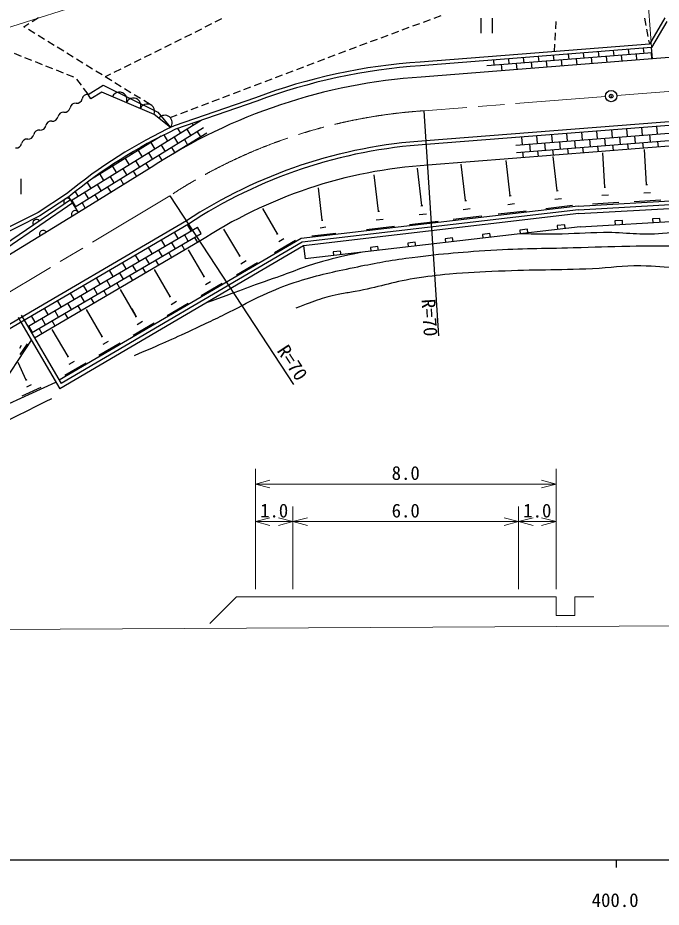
# Model space of a CAD drawing. Units: millimetres, scale not verified, with parts at other scales. Extents: x 40000 to 680000, y 20000 to 380000.
# Drawn here: x 388405 to 473972, y 198715 to 317012 of the extents above; entities that cross this region are included whole.
import ezdxf
from ezdxf.enums import TextEntityAlignment as Align

# ---------------------------------------------------------------- set-up
doc = ezdxf.new("R2010")
doc.units = ezdxf.units.MM
doc.header["$LTSCALE"] = 1000
doc.header["$PDMODE"] = 32
doc.header["$PDSIZE"] = 500
doc.linetypes.add('CHAIN', pattern=[18.5, 12, -1.5, 3.5, -1.5])
for name, color, linetype, lineweight in [('M-BGD', 7, 'Continuous', 25), ('M-BMK', 2, 'CHAIN', 13), ('M-BMK-SRVR', 3, 'Continuous', 25), ('M-STR-HTXT', 7, 'Continuous', 13), ('M-TTL-BAND', 7, 'Continuous', 25)]:
    doc.layers.add(name, color=color, linetype=linetype, lineweight=lineweight)
doc.styles.add('ＭＳ ゴシック', font='')
doc.styles.get('ＭＳ ゴシック').set_extended_font_data('MS Gothic')

msp = doc.modelspace()

# ---------------------------------------------------------------- linework, layer by layer
at = {"layer": 'M-BGD'}
for p, q in [((390306, 316510), (391151, 317045)), ((443757, 316961), (444695, 317307)), ((389222, 315823), (389884, 316242)), ((414175, 316189), (413281, 315743)), ((415518, 316858), (414623, 316412)), ((440943, 315921), (441881, 316267)), ((442350, 316441), (443288, 316787)), ((449984, 316966), (449984, 314966)), ((451484, 316966), (451484, 314966)), ((459950, 315523), (460009, 316521)), ((471744, 316982), (471931, 315999)), ((474444, 317005), (472402, 313519)), ((474733, 316509), (472701, 313041)), ((389407, 315709), (389222, 315823)), ((390684, 314921), (389832, 315446)), ((411491, 314851), (410596, 314405)), ((412833, 315520), (411938, 315074)), ((436722, 314361), (437660, 314707)), ((438129, 314881), (439067, 315227)), ((439536, 315401), (440474, 315747)), ((459862, 314025), (459921, 315023)), ((472024, 315508), (472211, 314525)), ((391960, 314134), (391109, 314659)), ((393237, 313346), (392386, 313871)), ((408806, 313512), (407911, 313066)), ((410148, 314181), (409253, 313735)), ((433908, 313321), (434846, 313667)), ((435315, 313841), (436253, 314187)), ((472402, 313519), (441927, 311127)), ((459774, 312528), (459833, 313526)), ((472304, 314034), (472402, 313519)), ((394513, 312558), (393662, 313083)), ((407463, 312843), (406568, 312397)), ((431102, 312261), (432037, 312616)), ((432504, 312793), (433351, 313115)), ((433351, 313115), (433439, 313147)), ((472701, 313041), (441963, 310629)), ((472755, 312357), (450778, 310633)), ((463612, 312327), (463665, 311644)), ((465605, 312484), (465659, 311800)), ((467599, 312640), (467653, 311957)), ((469593, 312797), (469647, 312113)), ((471587, 312953), (471641, 312270)), ((472638, 312348), (472701, 311536)), ((472818, 311545), (472701, 313041)), ((387919, 312285), (388849, 311916)), ((389313, 311731), (390242, 311362)), ((390707, 311177), (391636, 310808)), ((395790, 311771), (394939, 312296)), ((397067, 310983), (396215, 311508)), ((404778, 311505), (403883, 311059)), ((406121, 312174), (405226, 311728)), ((428297, 311195), (429232, 311550)), ((429700, 311728), (430634, 312083)), ((479025, 312032), (442071, 309133)), ((451648, 311389), (451702, 310705)), ((453642, 311545), (453696, 310862)), ((455636, 311702), (455690, 311018)), ((457630, 311858), (457684, 311174)), ((458681, 311253), (458744, 310441)), ((459624, 312014), (459677, 311331)), ((460674, 311409), (460738, 310597)), ((461618, 312171), (461671, 311487)), ((462668, 311566), (462732, 310754)), ((464662, 311722), (464726, 310910)), ((466656, 311879), (466720, 311067)), ((468650, 312035), (468714, 311223)), ((470644, 312191), (470707, 311379)), ((392101, 310623), (393030, 310254)), ((393495, 310069), (394424, 309700)), ((398343, 310196), (397492, 310721)), ((402093, 310166), (401198, 309720)), ((403436, 310836), (402541, 310389)), ((424091, 309597), (425025, 309953)), ((425493, 310130), (426428, 310485)), ((426895, 310663), (427830, 311018)), ((452699, 310783), (452763, 309971)), ((454693, 310940), (454756, 310128)), ((456687, 311096), (456750, 310284)), ((394889, 309515), (395818, 309146)), ((396200, 308851), (396812, 308060)), ((399620, 309408), (398769, 309933)), ((400751, 309497), (400045, 309146)), ((400896, 308621), (400045, 309146)), ((421286, 308532), (422221, 308887)), ((422688, 309065), (423623, 309420)), ((397118, 307664), (397729, 306873)), ((397766, 306826), (399758, 308057)), ((399758, 308057), (407029, 304480)), ((402173, 307833), (401322, 308358)), ((418482, 307467), (419416, 307822)), ((419884, 308000), (420819, 308355)), ((398103, 306224), (397766, 306826)), ((399580, 307140), (398103, 306224)), ((406526, 304155), (399580, 307140)), ((403450, 307045), (402599, 307570)), ((404726, 306258), (403875, 306783)), ((415677, 306402), (416612, 306757)), ((417079, 306934), (418014, 307289)), ((406003, 305470), (405152, 305995)), ((420022, 306382), (409204, 302650)), ((420185, 305909), (409392, 302186)), ((412873, 305337), (413807, 305692)), ((414275, 305869), (415210, 306224)), ((408734, 302428), (406526, 304155)), ((407029, 304480), (408734, 302428)), ((408666, 303739), (409601, 304094)), ((410068, 304271), (411003, 304626)), ((411470, 304804), (412405, 305159)), ((442395, 304644), (444367, 274709)), ((412783, 303355), (395502, 292680)), ((411589, 302944), (411734, 302708)), ((479507, 303544), (442683, 300654)), ((479524, 303044), (442719, 300156)), ((413104, 302379), (396028, 291829)), ((413536, 301679), (409064, 298916)), ((409651, 302275), (410033, 301657)), ((410883, 302182), (411409, 301331)), ((412260, 301857), (412692, 301157)), ((454628, 300090), (479602, 302050)), ((463489, 300786), (463411, 301779)), ((465483, 300942), (465405, 301936)), ((467477, 301098), (467399, 302092)), ((469471, 301255), (469393, 302249)), ((471465, 301411), (471387, 302405)), ((473459, 301568), (473381, 302562)), ((407469, 301248), (398084, 295450)), ((406930, 300971), (406955, 300931)), ((407824, 301427), (408331, 300606)), ((409182, 301131), (409708, 300280)), ((410558, 300806), (410991, 300106)), ((454706, 299093), (479681, 301053)), ((455514, 300160), (455436, 301154)), ((457508, 300316), (457430, 301310)), ((459501, 300473), (459424, 301466)), ((460577, 299554), (460498, 300551)), ((461495, 300629), (461417, 301623)), ((462571, 299710), (462492, 300707)), ((464564, 299867), (464486, 300864)), ((466558, 300023), (466480, 301020)), ((468552, 300180), (468474, 301177)), ((470546, 300336), (470468, 301333)), ((472540, 300493), (472462, 301490)), ((473596, 299820), (473537, 300571)), ((404403, 299354), (404928, 298503)), ((405166, 300021), (405253, 299880)), ((406104, 300405), (406630, 299554)), ((407480, 300080), (408006, 299229)), ((408857, 299755), (409289, 299055)), ((479617, 300292), (442916, 297413)), ((456589, 299241), (456511, 300238)), ((457645, 298568), (457586, 299319)), ((458583, 299397), (458505, 300394)), ((459639, 298725), (459580, 299476)), ((461633, 298881), (461574, 299632)), ((463626, 299038), (463567, 299789)), ((465620, 299194), (465561, 299945)), ((467614, 299351), (467555, 300101)), ((469608, 299507), (469549, 300258)), ((471602, 299664), (471543, 300414)), ((472034, 294833), (471769, 299476)), ((402701, 298303), (403227, 297452)), ((403434, 299019), (403552, 298828)), ((405779, 299029), (406305, 298178)), ((407155, 298704), (407588, 298004)), ((455652, 298394), (455592, 299163)), ((460145, 294013), (459612, 298557)), ((466475, 294481), (466215, 299040)), ((406164, 297109), (396460, 291129)), ((401000, 297252), (401525, 296401)), ((401734, 297966), (401850, 297777)), ((402376, 296927), (402902, 296076)), ((404077, 297978), (404603, 297127)), ((405454, 297652), (405886, 296953)), ((442145, 292031), (441562, 297007)), ((447958, 292716), (447389, 297563)), ((453889, 293345), (453338, 298039)), ((399298, 296201), (399824, 295350)), ((400066, 296861), (400149, 296726)), ((400674, 295875), (401200, 295025)), ((403752, 296601), (404185, 295901)), ((436389, 291299), (435821, 296142)), ((388806, 295575), (388806, 293575)), ((397623, 295106), (398122, 294299)), ((398429, 295704), (398447, 295675)), ((398973, 294824), (399499, 293973)), ((402051, 295550), (402483, 294850)), ((471922, 294827), (472145, 294839)), ((394896, 293588), (391100, 291111)), ((396035, 293872), (396421, 293248)), ((397271, 293773), (397797, 292922)), ((398648, 293448), (399080, 292748)), ((400349, 294499), (400782, 293799)), ((428883, 290091), (428377, 294402)), ((460033, 294000), (460257, 294026)), ((462941, 291962), (505057, 294365)), ((466096, 293401), (466975, 293451)), ((466365, 294474), (466585, 294487)), ((471648, 293735), (472542, 293786)), ((395428, 292805), (386648, 286794)), ((395710, 292392), (386927, 286379)), ((395194, 293185), (391349, 290676)), ((396460, 291129), (395194, 293185)), ((395570, 292722), (396096, 291871)), ((396946, 292397), (397379, 291697)), ((408631, 293345), (425073, 268253)), ((447839, 292702), (448077, 292730)), ((453558, 292185), (454479, 292293)), ((453774, 293331), (454004, 293358)), ((459823, 292887), (460718, 292992)), ((462984, 291464), (485935, 292773)), ((463028, 290966), (485908, 292271)), ((464838, 292271), (468353, 292471)), ((470369, 292586), (473943, 292790)), ((396460, 291129), (382083, 282270)), ((391100, 291111), (383597, 287365)), ((422958, 288282), (420975, 291667)), ((462941, 291962), (426083, 287639)), ((462984, 291464), (426245, 287154)), ((436273, 291286), (436505, 291313)), ((442027, 292018), (442264, 292045)), ((447617, 291521), (448566, 291633)), ((452305, 290916), (455992, 291349)), ((458607, 291655), (462186, 292075)), ((391349, 290676), (383820, 286917)), ((410823, 290000), (385663, 275263)), ((463028, 290966), (426408, 286670)), ((428784, 290080), (428982, 290103)), ((436057, 290135), (436982, 290244)), ((440516, 289533), (444309, 289978)), ((441805, 290838), (442753, 290949)), ((446326, 290215), (450124, 290660)), ((463180, 289222), (485816, 290513)), ((468815, 290044), (467817, 289987)), ((467817, 289987), (467845, 289488)), ((468844, 289545), (468815, 290044)), ((473807, 290329), (472809, 290272)), ((472809, 290272), (472837, 289772)), ((473836, 289829), (473807, 290329)), ((411087, 289575), (385912, 274829)), ((389724, 275953), (412305, 289179)), ((411443, 288674), (410959, 289500)), ((412811, 288316), (412305, 289179)), ((417915, 285344), (415822, 288918)), ((463180, 289222), (426612, 284932)), ((428599, 289097), (429389, 289189)), ((434800, 288863), (438499, 289297)), ((456169, 288903), (455176, 288786)), ((455176, 288786), (455234, 288289)), ((456227, 288406), (456169, 288903)), ((461135, 289485), (460142, 289369)), ((460142, 289369), (460200, 288872)), ((461193, 288989), (461135, 289485)), ((390230, 275090), (412811, 288316)), ((426083, 287639), (393916, 268797)), ((407991, 286652), (407507, 287478)), ((409717, 287663), (409233, 288489)), ((411085, 287305), (410580, 288168)), ((412349, 287127), (411948, 287811)), ((422871, 288231), (423045, 288333)), ((423099, 287243), (423795, 287651)), ((427525, 288009), (430686, 288380)), ((446237, 287737), (445244, 287621)), ((445244, 287621), (445302, 287124)), ((446295, 287241), (446237, 287737)), ((451203, 288320), (450210, 288204)), ((450210, 288204), (450268, 287707)), ((451261, 287823), (451203, 288320)), ((412537, 287237), (390630, 274406)), ((426408, 286670), (393990, 267682)), ((426245, 287154), (394168, 268366)), ((406265, 285641), (405781, 286467)), ((409359, 286295), (408854, 287157)), ((410623, 286116), (410222, 286800)), ((422545, 285798), (425327, 287427)), ((426408, 286670), (426612, 284932)), ((436305, 286572), (435312, 286456)), ((435312, 286456), (435370, 285959)), ((436363, 286076), (436305, 286572)), ((441271, 287155), (440278, 287038)), ((440278, 287038), (440336, 286542)), ((441329, 286658), (441271, 287155)), ((404540, 284630), (404056, 285457)), ((405908, 284273), (405402, 285136)), ((407634, 285284), (407128, 286147)), ((408897, 285105), (408496, 285789)), ((413210, 282590), (411113, 286171)), ((417827, 285293), (418003, 285395)), ((431339, 285990), (430346, 285873)), ((430346, 285873), (430404, 285377)), ((431397, 285493), (431339, 285990)), ((402814, 283620), (402330, 284446)), ((404182, 283262), (403677, 284125)), ((407171, 284094), (406771, 284778)), ((417499, 282842), (420301, 284484)), ((418057, 284298), (418758, 284709)), ((401088, 282609), (400604, 283435)), ((402456, 282251), (401951, 283114)), ((403720, 282073), (403319, 282757)), ((405446, 283084), (405045, 283767)), ((408680, 279937), (406583, 283518)), ((399362, 281598), (398878, 282424)), ((400731, 281240), (400225, 282103)), ((401994, 281062), (401593, 281746)), ((412794, 280086), (415598, 281729)), ((413123, 282539), (413298, 282642)), ((413352, 281544), (414053, 281954)), ((395911, 279576), (395427, 280402)), ((397636, 280587), (397153, 281413)), ((399005, 280230), (398499, 281092)), ((400268, 280051), (399868, 280735)), ((404150, 277283), (402052, 280864)), ((394185, 278565), (393701, 279392)), ((397279, 279219), (396774, 280082)), ((398542, 279040), (398142, 279724)), ((408592, 279886), (408768, 279988)), ((408822, 278890), (409523, 279301)), ((392459, 277555), (391975, 278381)), ((393828, 277197), (393322, 278060)), ((395553, 278208), (395048, 279071)), ((396817, 278029), (396416, 278713)), ((399620, 274630), (397522, 278211)), ((404120, 277431), (403615, 278294)), ((408263, 277433), (411068, 279076)), ((388433, 277192), (388805, 276533)), ((388869, 277438), (389241, 276779)), ((390733, 276544), (390250, 277370)), ((392102, 276186), (391596, 277049)), ((395091, 277019), (394690, 277703)), ((404062, 277232), (404238, 277335)), ((388809, 276526), (393990, 267682)), ((389241, 276779), (394168, 268366)), ((390376, 275175), (389871, 276038)), ((391639, 274997), (391239, 275681)), ((393365, 276008), (392965, 276692)), ((403733, 274780), (406538, 276422)), ((404292, 276237), (404993, 276647)), ((395090, 271977), (392992, 275558)), ((399532, 274579), (399707, 274681)), ((390199, 274153), (383537, 264028)), ((388851, 273404), (388615, 273046)), ((389634, 273658), (388692, 272226)), ((399203, 272126), (402008, 273769)), ((399762, 273583), (400463, 273994)), ((389531, 268802), (388449, 271185)), ((394673, 269473), (397477, 271115)), ((395002, 271925), (395177, 272028)), ((395232, 270930), (395933, 271341)), ((383537, 264028), (393484, 268545)), ((389610, 268838), (389452, 268766)), ((391487, 267858), (388954, 266707)), ((390192, 268186), (389559, 267899))]:
    msp.add_line(p, q, dxfattribs=at)
for centre, radius, start, end in [((446996, 234796), 76500, 93.7996, 110.65702), ((446996, 234796), 76000, 93.79734, 110.65702), ((446996, 234796), 74500, 93.79044, 123.23513), ((397675, 306107), 725, 82.83358, 170.03922), ((401933, 306130), 1000, 336.74258, 156.74258), ((396066, 304919), 725, 82.83358, 170.03922), ((396247, 306357), 725, 262.83358, 350.03922), ((403770, 305340), 1000, 336.74258, 156.74258), ((405608, 304550), 1000, 336.74258, 156.74258), ((394457, 303731), 725, 82.83358, 170.03922), ((394638, 305170), 725, 262.83358, 350.03922), ((407946, 303044), 1000, 321.95758, 141.95758), ((392848, 302543), 725, 82.83358, 170.03922), ((393029, 303982), 725, 262.83358, 350.03922), ((391239, 301355), 725, 82.83358, 170.03922), ((391420, 302794), 725, 262.83358, 350.03922), ((437354, 242378), 66521, 115.03474, 129.6619), ((437354, 242378), 66021, 115.05744, 129.68665), ((389630, 300167), 725, 82.83358, 170.03922), ((389811, 301606), 725, 262.83358, 350.03922), ((446996, 234796), 66000, 93.74697, 123.23513), ((388202, 300418), 725, 262.83358, 350.03922), ((446996, 234796), 65500, 93.74416, 123.24609), ((446996, 234796), 62750, 93.72806, 123.30869), ((395015, 292522), 500, 34.39687, 214.39687), ((396034, 290867), 500, 31.64242, 211.64242), ((390889, 289698), 500, 34.39687, 214.39687), ((391778, 288244), 500, 31.64242, 211.64242)]:
    msp.add_arc(centre, radius, start, end, dxfattribs=at)
for points, knots in [([(478516, 288936), (476508, 288548), (475870, 288478), (474158, 288318), (471105, 288032), (469375, 288466), (466308, 288445), (463818, 288427), (462426, 288247), (459935, 288234), (458099, 288224), (457493, 288230), (455234, 288289)], [0, 0, 0, 0, 1, 1, 1, 2, 2, 2, 3, 3, 3, 4, 4, 4, 4]), ([(403918, 272107), (407689, 273735), (408684, 274150), (411695, 275556), (413793, 276537), (414959, 277104), (417037, 278126), (418839, 279013), (419792, 279631), (421636, 280425), (423217, 281107), (424115, 281477), (425761, 281981), (428598, 282849), (430225, 283220), (433133, 283807), (435815, 284348), (437319, 284660), (440031, 285024), (444423, 285614), (446901, 285830), (451324, 286106), (455597, 286373), (458000, 286321), (462280, 286444), (465212, 286528), (466854, 286598), (469787, 286647), (474587, 286727), (476146, 286678), (482077, 286589)], [0, 0, 0, 0, 1, 1, 1, 2, 2, 2, 3, 3, 3, 4, 4, 4, 5, 5, 5, 6, 6, 6, 7, 7, 7, 8, 8, 8, 9, 9, 9, 10, 10, 10, 10]), ([(434044, 285804), (431613, 285303), (430914, 285137), (428940, 284585), (426329, 283854), (424937, 283218), (422380, 282319), (418890, 281092), (417788, 280680), (413474, 279094)], [0, 0, 0, 0, 1, 1, 1, 2, 2, 2, 3, 3, 3, 3]), ([(476606, 283591), (474112, 283898), (473346, 283972), (471246, 284013), (468736, 284063), (467339, 283737), (464831, 283633), (459954, 283432), (457216, 283499), (452339, 283296), (449798, 283190), (448372, 283151), (445839, 282916), (444003, 282745), (442977, 282608), (441155, 282325), (438036, 281841), (436369, 281153), (433263, 280595), (432556, 280468), (432154, 280433), (431448, 280299), (429004, 279837), (428165, 279414), (425371, 278400)], [0, 0, 0, 0, 1, 1, 1, 2, 2, 2, 3, 3, 3, 4, 4, 4, 5, 5, 5, 6, 6, 6, 7, 7, 7, 8, 8, 8, 8]), ([(367626, 252904), (368644, 253800), (368999, 254051), (369930, 254718), (371894, 256126), (373231, 256540), (375372, 257660), (378362, 259223), (380096, 259984), (383119, 261484), (386955, 263387), (388156, 263993), (392924, 266387)], [0, 0, 0, 0, 1, 1, 1, 2, 2, 2, 3, 3, 3, 4, 4, 4, 4])]:
    msp.add_open_spline(points, degree=3, knots=knots, dxfattribs=at)
at = {"layer": 'M-BMK'}
for p, q in [((466571, 306541), (442395, 304644)), ((479281, 307538), (468066, 306658)), ((408631, 293345), (383772, 278411))]:
    msp.add_line(p, q, dxfattribs=at)
msp.add_arc((446996, 234796), 70000, 93.76841, 123.23513, dxfattribs=at)
at = {"layer": 'M-BMK-SRVR'}
msp.add_circle((467318, 306600), 750, dxfattribs=at)
msp.add_point((467318, 306600), dxfattribs=at)
at = {"layer": 'M-STR-HTXT'}
for p, q in [((472740, 312542), (470252, 344259)), ((366037, 308978), (470408, 342265)), ((420000, 241000), (420000, 257000)), ((460000, 241000), (460000, 257000)), ((421932, 255518), (420000, 255000)), ((420000, 255000), (460000, 255000)), ((420000, 255000), (421932, 254482)), ((460000, 255000), (458068, 255518)), ((458068, 254482), (460000, 255000)), ((425000, 241000), (425000, 252000)), ((455000, 241000), (455000, 252000)), ((421932, 250518), (420000, 250000)), ((420000, 250000), (425000, 250000)), ((420000, 250000), (421932, 249482)), ((425000, 250000), (423068, 250518)), ((423068, 249482), (425000, 250000)), ((426932, 250518), (425000, 250000)), ((425000, 250000), (455000, 250000)), ((425000, 250000), (426932, 249482)), ((455000, 250000), (453068, 250518)), ((453068, 249482), (455000, 250000)), ((456932, 250518), (455000, 250000)), ((455000, 250000), (460000, 250000)), ((455000, 250000), (456932, 249482)), ((460000, 250000), (458068, 250518)), ((458068, 249482), (460000, 250000)), ((417500, 240000), (413964, 236464)), ((417500, 240000), (420000, 240000)), ((420000, 240000), (425000, 240000)), ((425000, 240000), (455000, 240000)), ((455000, 240000), (460000, 240000)), ((460000, 240000), (460000, 237500)), ((462500, 240000), (462500, 237500)), ((462500, 240000), (465000, 240000)), ((460000, 237500), (462500, 237500)), ((155303, 234383), (514520, 236348))]:
    msp.add_line(p, q, dxfattribs=at)
at = {"layer": 'M-TTL-BAND'}
for p, q in [((40000, 205000), (579000, 205000)), ((468000, 205000), (468000, 204000))]:
    msp.add_line(p, q, dxfattribs=at)

# ---------------------------------------------------------------- texts
at = {"layer": 'M-BGD', "style": 'ＭＳ ゴシック'}
for rotation, p in [(273.768, (441872, 274545)), (303.235, (425073, 268253))]:
    msp.add_text('R=70', height=1833, rotation=rotation, dxfattribs=at).set_placement(p, align=Align.BOTTOM_RIGHT)
at = {"layer": 'M-STR-HTXT', "style": 'ＭＳ ゴシック'}
for s, p in [('8.0', (438125, 255000)), ('1.0', (420625, 250000)), ('6.0', (438125, 250000)), ('1.0', (455625, 250000))]:
    msp.add_text(s, height=1833, dxfattribs=at).set_placement(p, align=Align.BOTTOM_LEFT)
at = {"layer": 'M-TTL-BAND', "style": 'ＭＳ ゴシック'}
msp.add_text('400.0', height=1833, dxfattribs=at).set_placement((467844, 198195), align=Align.BOTTOM_CENTER)

doc.saveas('drawing.dxf')
